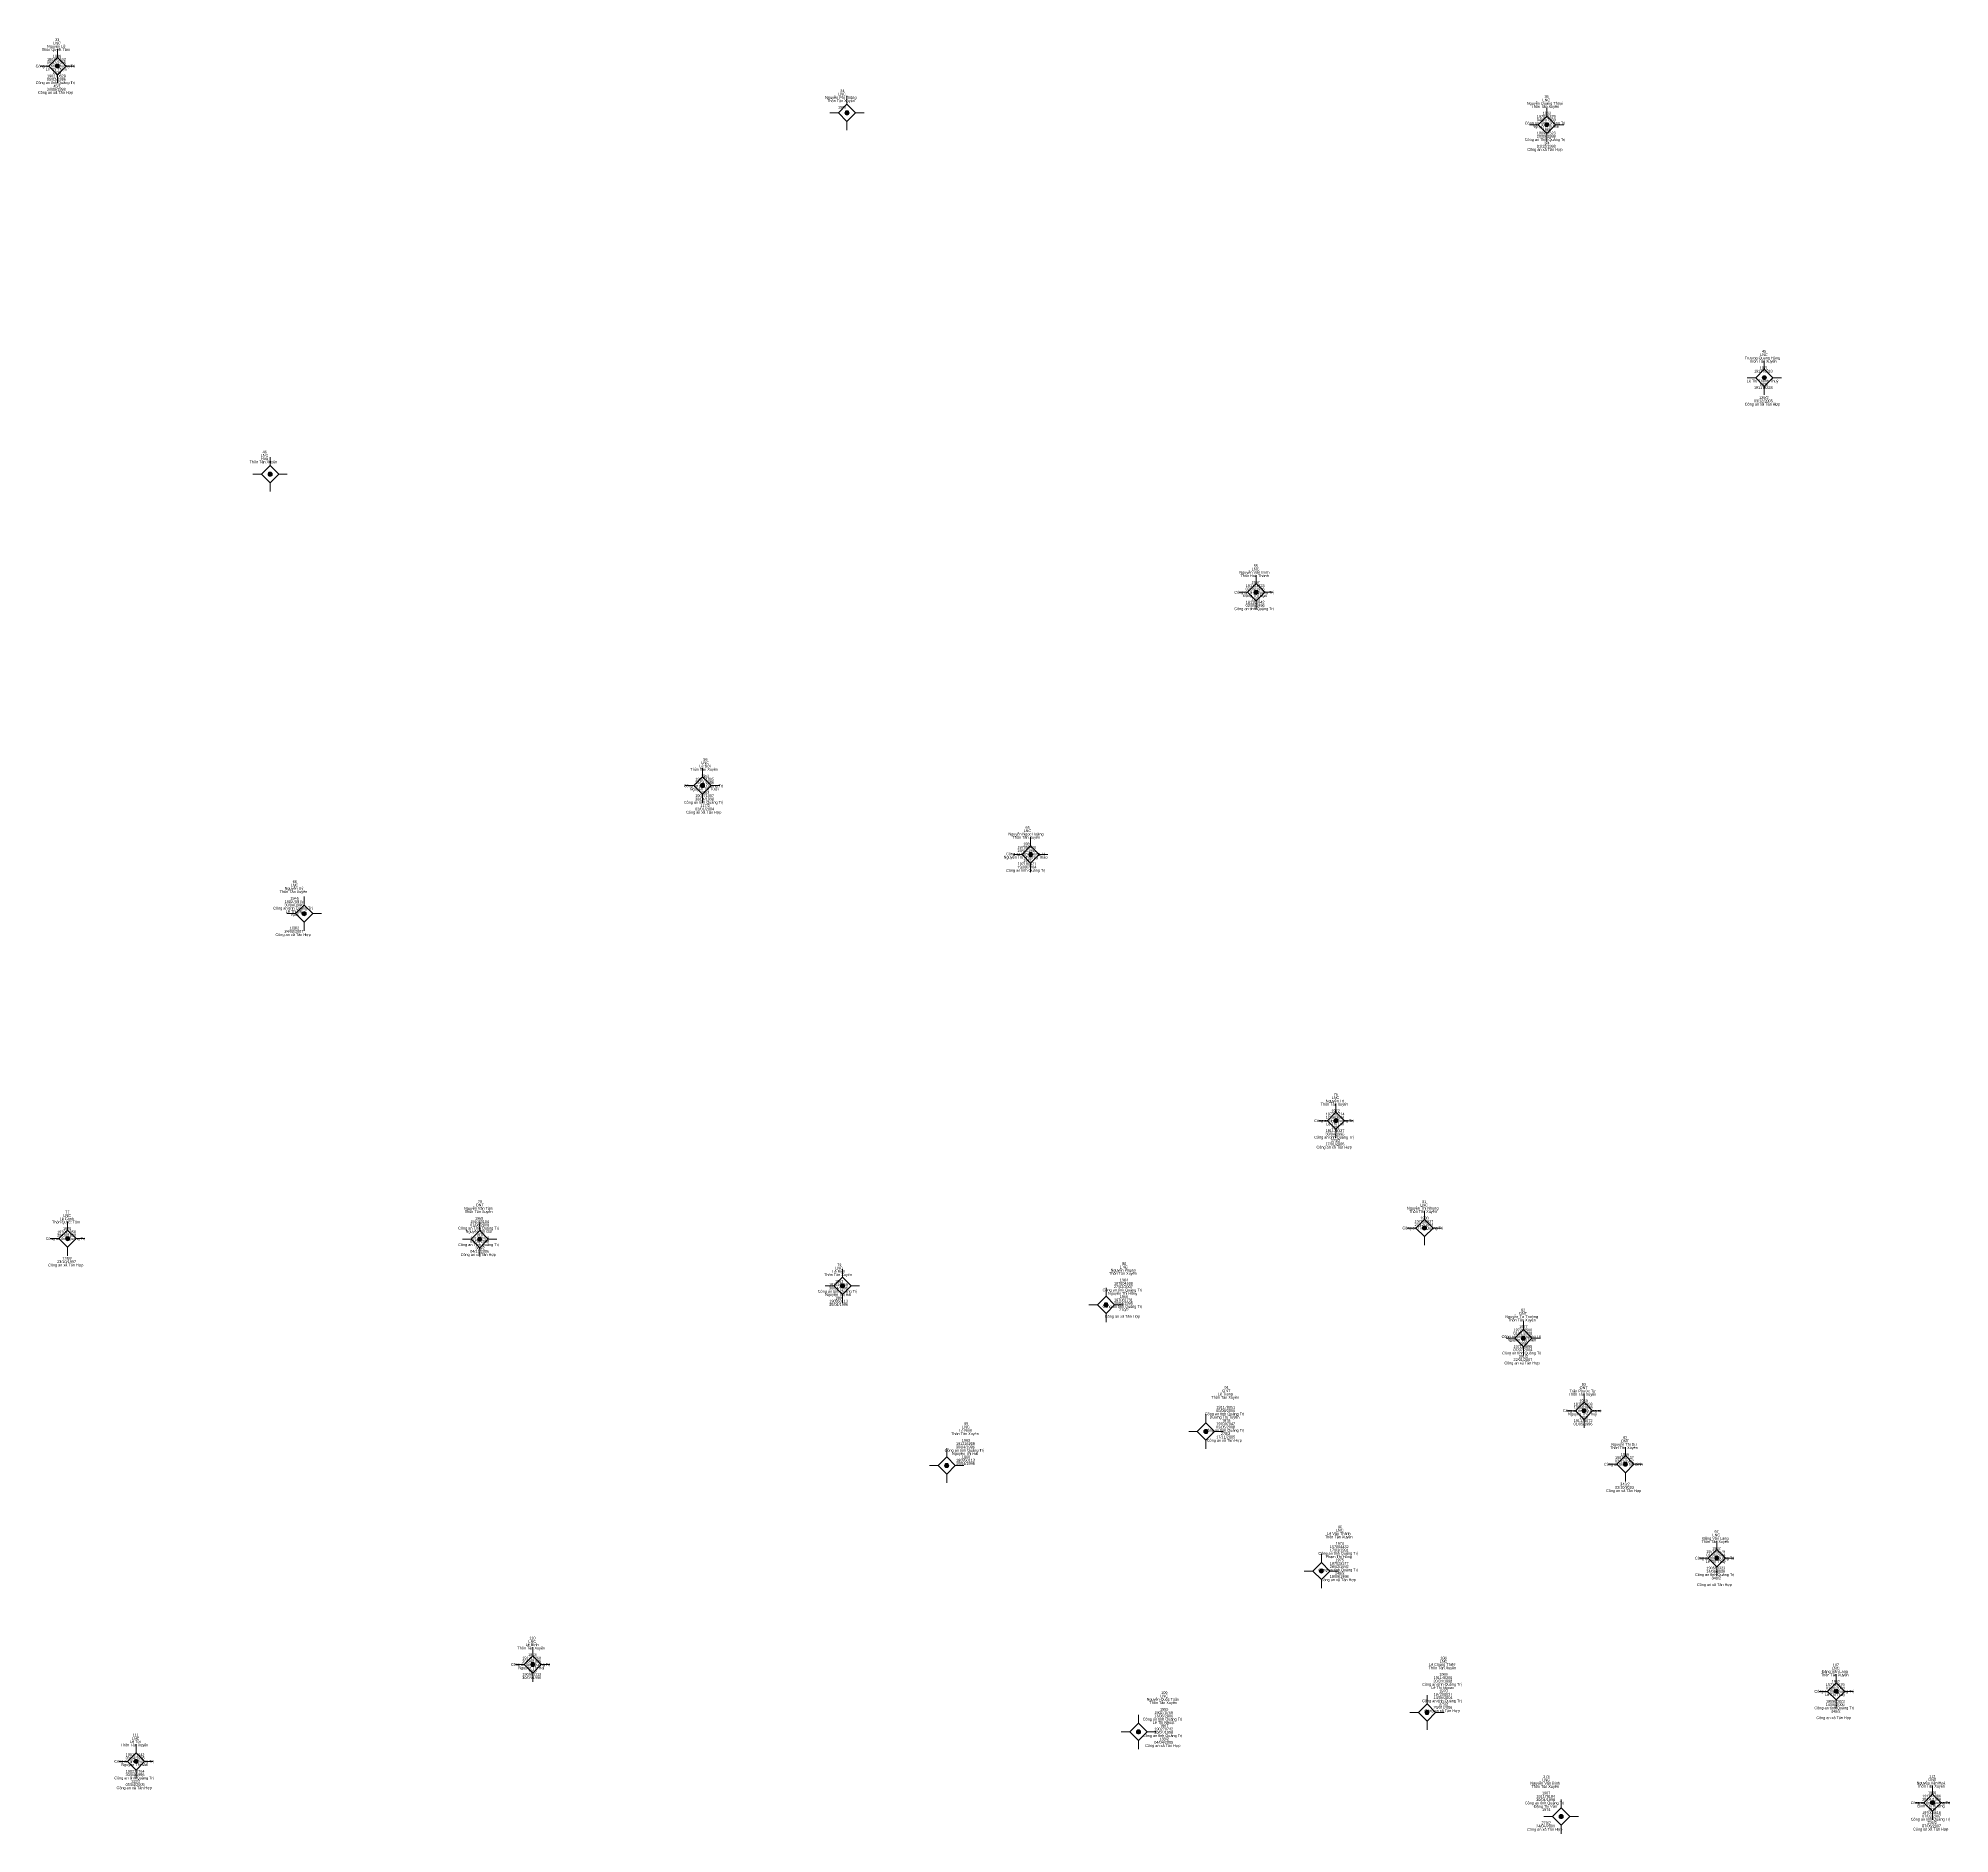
# Model space of a CAD drawing. Header units: metres. Extents: x 550999 to 552168, y 1840734 to 1841978.
# Drawn here: x 551005.1 to 551283, y 1841442.9 to 1841703.8 of the extents above; entities that cross this region are included whole.
import ezdxf
from ezdxf.enums import TextEntityAlignment as Align

# ---------------------------------------------------------------- set-up
doc = ezdxf.new("R2010")
doc.units = ezdxf.units.M
doc.header["$LTSCALE"] = 0.16
doc.layers.add('11', color=7, linetype='Continuous', lineweight=13)
doc.layers.add('15', color=7, linetype='Continuous')

msp = doc.modelspace()

# ---------------------------------------------------------------- hatches: boundary and pattern name
at = {"layer": '11'}
for points in [[(551008.1995, 1841699.72, 1), (551007.5995, 1841699.72, 1)], [(551122.9695, 1841692.92, 1), (551122.3695, 1841692.92, 1)], [(551224.6895, 1841691.2, 1), (551224.0895, 1841691.2, 1)], [(551256.3095, 1841654.44, 1), (551255.7095, 1841654.44, 1)], [(551039.1195, 1841640.42, 1), (551038.5195, 1841640.42, 1)], [(551182.4395, 1841623.27, 1), (551181.8395, 1841623.27, 1)], [(551101.9695, 1841595.2, 1), (551101.3695, 1841595.2, 1)], [(551149.6695, 1841585.17, 1), (551149.0695, 1841585.17, 1)], [(551044.0695, 1841576.58, 1), (551043.4695, 1841576.58, 1)], [(551194.0495, 1841546.49, 1), (551193.4495, 1841546.49, 1)], [(551009.6795, 1841529.36, 1), (551009.0795, 1841529.36, 1)], [(551069.5795, 1841529.27, 1), (551068.9795, 1841529.27, 1)], [(551206.9095, 1841530.9, 1), (551206.3095, 1841530.9, 1)], [(551122.3095, 1841522.49, 1), (551121.7095, 1841522.49, 1)], [(551160.6295, 1841519.73, 1), (551160.0295, 1841519.73, 1)], [(551221.2895, 1841514.89, 1), (551220.6895, 1841514.89, 1)], [(551230.1095, 1841504.35, 1), (551229.5095, 1841504.35, 1)], [(551175.1395, 1841501.34, 1), (551174.5395, 1841501.34, 1)], [(551137.4695, 1841496.39, 1), (551136.8695, 1841496.39, 1)], [(551236.1195, 1841496.58, 1), (551235.5195, 1841496.58, 1)], [(551249.3995, 1841482.93, 1), (551248.7995, 1841482.93, 1)], [(551191.9295, 1841481.06, 1), (551191.3295, 1841481.06, 1)], [(551077.2895, 1841467.48, 1), (551076.6895, 1841467.48, 1)], [(551266.7595, 1841463.58, 1), (551266.1595, 1841463.58, 1)], [(551207.2895, 1841460.51, 1), (551206.6895, 1841460.51, 1)], [(551165.3495, 1841457.69, 1), (551164.7495, 1841457.69, 1)], [(551019.6295, 1841453.4, 1), (551019.0295, 1841453.4, 1)], [(551280.7695, 1841447.4, 1), (551280.1695, 1841447.4, 1)], [(551226.7795, 1841445.39, 1), (551226.1795, 1841445.39, 1)]]:
    msp.add_hatch(color=256, dxfattribs=at).paths.add_polyline_path(points)

# ---------------------------------------------------------------- linework, layer by layer
for p, q in [((551007.9, 1841702.22), (551007.9, 1841700.97)), ((551006.65, 1841699.72), (551005.4, 1841699.72)), ((551010.4, 1841699.72), (551009.15, 1841699.72)), ((551007.9, 1841698.47), (551007.9, 1841697.22)), ((551122.67, 1841695.42), (551122.67, 1841694.17)), ((551224.39, 1841693.7), (551224.39, 1841692.45)), ((551121.42, 1841692.92), (551120.17, 1841692.92)), ((551122.67, 1841691.67), (551122.67, 1841690.42)), ((551125.17, 1841692.92), (551123.92, 1841692.92)), ((551223.14, 1841691.2), (551221.89, 1841691.2)), ((551226.89, 1841691.2), (551225.64, 1841691.2)), ((551224.39, 1841689.95), (551224.39, 1841688.7)), ((551254.76, 1841654.44), (551253.51, 1841654.44)), ((551256.01, 1841656.94), (551256.01, 1841655.69)), ((551258.51, 1841654.44), (551257.26, 1841654.44)), ((551256.01, 1841653.19), (551256.01, 1841651.94)), ((551038.82, 1841642.92), (551038.82, 1841641.67)), ((551037.57, 1841640.42), (551036.32, 1841640.42)), ((551038.82, 1841639.17), (551038.82, 1841637.92)), ((551041.32, 1841640.42), (551040.07, 1841640.42)), ((551182.14, 1841625.77), (551182.14, 1841624.52)), ((551180.89, 1841623.27), (551179.64, 1841623.27)), ((551182.14, 1841622.02), (551182.14, 1841620.77)), ((551184.64, 1841623.27), (551183.39, 1841623.27)), ((551101.67, 1841597.7), (551101.67, 1841596.45)), ((551100.42, 1841595.2), (551099.17, 1841595.2)), ((551101.67, 1841593.95), (551101.67, 1841592.7)), ((551104.17, 1841595.2), (551102.92, 1841595.2)), ((551148.12, 1841585.17), (551146.87, 1841585.17)), ((551149.37, 1841587.67), (551149.37, 1841586.42)), ((551151.87, 1841585.17), (551150.62, 1841585.17)), ((551149.37, 1841583.92), (551149.37, 1841582.67)), ((551043.77, 1841579.08), (551043.77, 1841577.83)), ((551042.52, 1841576.58), (551041.27, 1841576.58)), ((551043.77, 1841575.33), (551043.77, 1841574.08)), ((551046.27, 1841576.58), (551045.02, 1841576.58)), ((551193.75, 1841548.99), (551193.75, 1841547.74)), ((551192.5, 1841546.49), (551191.25, 1841546.49)), ((551196.25, 1841546.49), (551195, 1841546.49)), ((551193.75, 1841545.24), (551193.75, 1841543.99)), ((551206.61, 1841533.4), (551206.61, 1841532.15)), ((551009.38, 1841531.86), (551009.38, 1841530.61)), ((551069.28, 1841531.77), (551069.28, 1841530.52)), ((551205.36, 1841530.9), (551204.11, 1841530.9)), ((551206.61, 1841529.65), (551206.61, 1841528.4)), ((551209.11, 1841530.9), (551207.86, 1841530.9)), ((551008.13, 1841529.36), (551006.88, 1841529.36)), ((551009.38, 1841528.11), (551009.38, 1841526.86)), ((551011.88, 1841529.36), (551010.63, 1841529.36)), ((551068.03, 1841529.27), (551066.78, 1841529.27)), ((551069.28, 1841528.02), (551069.28, 1841526.77)), ((551071.78, 1841529.27), (551070.53, 1841529.27)), ((551122.01, 1841524.99), (551122.01, 1841523.74)), ((551120.76, 1841522.49), (551119.51, 1841522.49)), ((551122.01, 1841521.24), (551122.01, 1841519.99)), ((551124.51, 1841522.49), (551123.26, 1841522.49)), ((551160.33, 1841522.23), (551160.33, 1841520.98)), ((551159.08, 1841519.73), (551157.83, 1841519.73)), ((551160.33, 1841518.48), (551160.33, 1841517.23)), ((551162.83, 1841519.73), (551161.58, 1841519.73)), ((551220.99, 1841517.39), (551220.99, 1841516.14)), ((551219.74, 1841514.89), (551218.49, 1841514.89)), ((551220.99, 1841513.64), (551220.99, 1841512.39)), ((551223.49, 1841514.89), (551222.24, 1841514.89)), ((551229.81, 1841506.85), (551229.81, 1841505.6)), ((551174.84, 1841503.84), (551174.84, 1841502.59)), ((551228.56, 1841504.35), (551227.31, 1841504.35)), ((551229.81, 1841503.1), (551229.81, 1841501.85)), ((551232.31, 1841504.35), (551231.06, 1841504.35)), ((551137.17, 1841498.89), (551137.17, 1841497.64)), ((551173.59, 1841501.34), (551172.34, 1841501.34)), ((551174.84, 1841500.09), (551174.84, 1841498.84)), ((551177.34, 1841501.34), (551176.09, 1841501.34)), ((551235.82, 1841499.08), (551235.82, 1841497.83)), ((551135.92, 1841496.39), (551134.67, 1841496.39)), ((551139.67, 1841496.39), (551138.42, 1841496.39)), ((551234.57, 1841496.58), (551233.32, 1841496.58)), ((551238.32, 1841496.58), (551237.07, 1841496.58)), ((551137.17, 1841495.14), (551137.17, 1841493.89)), ((551235.82, 1841495.33), (551235.82, 1841494.08)), ((551249.1, 1841485.43), (551249.1, 1841484.18)), ((551191.63, 1841483.56), (551191.63, 1841482.31)), ((551247.85, 1841482.93), (551246.6, 1841482.93)), ((551251.6, 1841482.93), (551250.35, 1841482.93)), ((551190.38, 1841481.06), (551189.13, 1841481.06)), ((551191.63, 1841479.81), (551191.63, 1841478.56)), ((551194.13, 1841481.06), (551192.88, 1841481.06)), ((551249.1, 1841481.68), (551249.1, 1841480.43)), ((551076.99, 1841469.98), (551076.99, 1841468.73)), ((551075.74, 1841467.48), (551074.49, 1841467.48)), ((551076.99, 1841466.23), (551076.99, 1841464.98)), ((551079.49, 1841467.48), (551078.24, 1841467.48)), ((551266.46, 1841466.08), (551266.46, 1841464.83)), ((551206.99, 1841463.01), (551206.99, 1841461.76)), ((551265.21, 1841463.58), (551263.96, 1841463.58)), ((551268.96, 1841463.58), (551267.71, 1841463.58)), ((551165.05, 1841460.19), (551165.05, 1841458.94)), ((551205.74, 1841460.51), (551204.49, 1841460.51)), ((551209.49, 1841460.51), (551208.24, 1841460.51)), ((551266.46, 1841462.33), (551266.46, 1841461.08)), ((551163.8, 1841457.69), (551162.55, 1841457.69)), ((551167.55, 1841457.69), (551166.3, 1841457.69)), ((551206.99, 1841459.26), (551206.99, 1841458.01)), ((551019.33, 1841455.9), (551019.33, 1841454.65)), ((551165.05, 1841456.44), (551165.05, 1841455.19)), ((551018.08, 1841453.4), (551016.83, 1841453.4)), ((551019.33, 1841452.15), (551019.33, 1841450.9)), ((551021.83, 1841453.4), (551020.58, 1841453.4)), ((551280.47, 1841449.9), (551280.47, 1841448.65)), ((551226.48, 1841447.89), (551226.48, 1841446.64)), ((551279.22, 1841447.4), (551277.97, 1841447.4)), ((551280.47, 1841446.15), (551280.47, 1841444.9)), ((551282.97, 1841447.4), (551281.72, 1841447.4)), ((551225.23, 1841445.39), (551223.98, 1841445.39)), ((551226.48, 1841444.14), (551226.48, 1841442.89)), ((551228.98, 1841445.39), (551227.73, 1841445.39))]:
    msp.add_line(p, q, dxfattribs=at)
for points in [[(551007.9, 1841700.97), (551006.65, 1841699.72), (551007.9, 1841698.47), (551009.15, 1841699.72)], [(551122.67, 1841694.17), (551121.42, 1841692.92), (551122.67, 1841691.67), (551123.92, 1841692.92)], [(551224.39, 1841692.45), (551223.14, 1841691.2), (551224.39, 1841689.95), (551225.64, 1841691.2)], [(551256.01, 1841655.69), (551254.76, 1841654.44), (551256.01, 1841653.19), (551257.26, 1841654.44)], [(551038.82, 1841641.67), (551037.57, 1841640.42), (551038.82, 1841639.17), (551040.07, 1841640.42)], [(551182.14, 1841624.52), (551180.89, 1841623.27), (551182.14, 1841622.02), (551183.39, 1841623.27)], [(551101.67, 1841596.45), (551100.42, 1841595.2), (551101.67, 1841593.95), (551102.92, 1841595.2)], [(551149.37, 1841586.42), (551148.12, 1841585.17), (551149.37, 1841583.92), (551150.62, 1841585.17)], [(551043.77, 1841577.83), (551042.52, 1841576.58), (551043.77, 1841575.33), (551045.02, 1841576.58)], [(551193.75, 1841547.74), (551192.5, 1841546.49), (551193.75, 1841545.24), (551195, 1841546.49)], [(551009.38, 1841530.61), (551008.13, 1841529.36), (551009.38, 1841528.11), (551010.63, 1841529.36)], [(551069.28, 1841530.52), (551068.03, 1841529.27), (551069.28, 1841528.02), (551070.53, 1841529.27)], [(551206.61, 1841532.15), (551205.36, 1841530.9), (551206.61, 1841529.65), (551207.86, 1841530.9)], [(551122.01, 1841523.74), (551120.76, 1841522.49), (551122.01, 1841521.24), (551123.26, 1841522.49)], [(551160.33, 1841520.98), (551159.08, 1841519.73), (551160.33, 1841518.48), (551161.58, 1841519.73)], [(551220.99, 1841516.14), (551219.74, 1841514.89), (551220.99, 1841513.64), (551222.24, 1841514.89)], [(551229.81, 1841505.6), (551228.56, 1841504.35), (551229.81, 1841503.1), (551231.06, 1841504.35)], [(551174.84, 1841502.59), (551173.59, 1841501.34), (551174.84, 1841500.09), (551176.09, 1841501.34)], [(551137.17, 1841497.64), (551135.92, 1841496.39), (551137.17, 1841495.14), (551138.42, 1841496.39)], [(551235.82, 1841497.83), (551234.57, 1841496.58), (551235.82, 1841495.33), (551237.07, 1841496.58)], [(551191.63, 1841482.31), (551190.38, 1841481.06), (551191.63, 1841479.81), (551192.88, 1841481.06)], [(551249.1, 1841484.18), (551247.85, 1841482.93), (551249.1, 1841481.68), (551250.35, 1841482.93)], [(551076.99, 1841468.73), (551075.74, 1841467.48), (551076.99, 1841466.23), (551078.24, 1841467.48)], [(551266.46, 1841464.83), (551265.21, 1841463.58), (551266.46, 1841462.33), (551267.71, 1841463.58)], [(551206.99, 1841461.76), (551205.74, 1841460.51), (551206.99, 1841459.26), (551208.24, 1841460.51)], [(551165.05, 1841458.94), (551163.8, 1841457.69), (551165.05, 1841456.44), (551166.3, 1841457.69)], [(551019.33, 1841454.65), (551018.08, 1841453.4), (551019.33, 1841452.15), (551020.58, 1841453.4)], [(551226.48, 1841446.64), (551225.23, 1841445.39), (551226.48, 1841444.14), (551227.73, 1841445.39)], [(551280.47, 1841448.65), (551279.22, 1841447.4), (551280.47, 1841446.15), (551281.72, 1841447.4)]]:
    msp.add_lwpolyline(points, close=True, dxfattribs=at)
for centre in [(551007.8995, 1841699.72), (551122.6695, 1841692.92), (551224.3895, 1841691.2), (551256.0095, 1841654.44), (551038.8195, 1841640.42), (551182.1395, 1841623.27), (551101.6695, 1841595.2), (551149.3695, 1841585.17), (551043.7695, 1841576.58), (551193.7495, 1841546.49), (551009.3795, 1841529.36), (551069.2795, 1841529.27), (551206.6095, 1841530.9), (551122.0095, 1841522.49), (551160.3295, 1841519.73), (551220.9895, 1841514.89), (551229.8095, 1841504.35), (551174.8395, 1841501.34), (551137.1695, 1841496.39), (551235.8195, 1841496.58), (551249.0995, 1841482.93), (551191.6295, 1841481.06), (551076.9895, 1841467.48), (551266.4595, 1841463.58), (551206.9895, 1841460.51), (551165.0495, 1841457.69), (551019.3295, 1841453.4), (551280.4695, 1841447.4), (551226.4795, 1841445.39)]:
    msp.add_circle(centre, 0.3, dxfattribs=at)

# ---------------------------------------------------------------- texts
at = {"layer": '15'}
for s, width, p in [('Thôn Quyết Tâm', 0.85, (551007.68, 1841701.92)), ('Nguyễn Lữ', 0.9, (551007.755, 1841702.4)), ('LNC', 0.95, (551007.83, 1841702.88)), ('33', 0.8, (551007.865, 1841703.36)), ('Công an tỉnh Quảng Trị', 0.9, (551007.59, 1841699.52)), ('Lê Thị Thiện', 0.9, (551007.735, 1841699.04)), ('05/02/1996', 0.9, (551007.75, 1841700)), ('190270632', 0.85, (551007.76, 1841700.48)), ('1935', 0.85, (551007.83, 1841698.56)), ('1936', 0.85, (551007.84, 1841700.96)), ('Công an tỉnh Quảng Trị', 0.9, (551007.59, 1841697.12)), ('Công an xã Tân Hợp', 0.9, (551007.63, 1841695.68)), ('30/08/1998', 0.9, (551007.745, 1841696.16)), ('05/02/1996', 0.9, (551007.75, 1841697.6)), ('190270629', 0.85, (551007.755, 1841698.08)), ('45/1', 0.85, (551007.855, 1841696.64)), ('34', 0.85, (551121.99, 1841695.92)), ('Nguyễn Phi Thăng', 0.9, (551121.775, 1841694.96)), ('Thôn Tân Xuyên', 0.85, (551121.805, 1841694.48)), ('LNC', 0.95, (551121.95, 1841695.44)), ('1990', 0.85, (551121.955, 1841693.52)), ('Nguyễn Quang Thoại', 0.9, (551224.115, 1841694.12)), ('Thôn Tân Xuyên', 0.85, (551224.175, 1841693.64)), ('LNC', 0.95, (551224.32, 1841694.6)), ('35', 0.8, (551224.355, 1841695.08)), (' Công an Tỉnh Quảng Trị', 0.9, (551224.06, 1841691.24)), (' Nguyễn Thị Mai', 0.9, (551224.17, 1841690.76)), (' 04/05/1993', 0.9, (551224.245, 1841691.72)), (' 197036379', 0.85, (551224.24, 1841692.2)), (' 1966', 0.85, (551224.315, 1841690.28)), (' 1963', 0.85, (551224.325, 1841692.68)), (' Công an Tỉnh Quảng Trị', 0.9, (551224.06, 1841688.84)), ('Công an xã Tân Hợp', 0.9, (551224.12, 1841687.4)), (' 01/12/1998', 0.9, (551224.24, 1841687.88)), (' 20/09/1999', 0.9, (551224.235, 1841689.32)), (' 190927523', 0.85, (551224.24, 1841689.8)), (' 3/4', 0.85, (551224.34, 1841688.36)), ('Trương Quang Hùng', 0.9, (551255.735, 1841657.12)), ('LNC', 0.95, (551255.94, 1841657.6)), ('45', 0.8, (551255.975, 1841658.08)), ('Thôn Tân Xuyên', 0.85, (551255.795, 1841656.64)), ('191178310', 0.85, (551255.87, 1841655.2)), ('1971', 0.8, (551255.945, 1841655.68)), ('Lê Thị Thanh Thuý', 0.9, (551255.76, 1841653.76)), ('191178328', 0.85, (551255.86, 1841652.8)), ('129/2', 0.85, (551255.945, 1841651.36)), ('1972', 0.85, (551255.955, 1841653.28)), ('Công an xã Tân Hợp', 0.9, (551255.74, 1841650.4)), ('03/12/2005', 0.9, (551255.87, 1841650.88)), ('LNC', 0.95, (551037.99, 1841642.98)), ('46', 0.85, (551038.025, 1841643.46)), ('Thôn Tân Xuyên', 0.85, (551037.845, 1841642.02)), ('Hoà', 0.9, (551038, 1841642.5)), ('LNC', 0.95, (551182.07, 1841626.43)), ('55', 0.8, (551182.105, 1841626.91)), ('Nguyễn Văn Minh', 0.9, (551181.905, 1841625.95)), ('Thôn Hoà Thành', 0.9, (551181.92, 1841625.47)), ('02/05/1996', 0.9, (551181.99, 1841623.55)), ('191101823', 0.85, (551182.005, 1841624.03)), ('1967', 0.85, (551182.075, 1841624.51)), ('Công an tỉnh Quảng Trị', 0.9, (551181.83, 1841623.07)), ('Công an tỉnh Quảng Trị', 0.9, (551181.83, 1841620.67)), ('Đặng Thị Nga', 0.95, (551181.955, 1841622.59)), ('02/05/1996', 0.9, (551181.99, 1841621.15)), ('191101842', 0.85, (551182, 1841621.63)), ('1970', 0.85, (551182.075, 1841622.11)), ('56', 0.85, (551102.085, 1841598.79)), ('Thôn Tân Xuyên', 0.85, (551101.905, 1841597.35)), ('190271005', 0.85, (551101.985, 1841595.91)), ('LNC', 0.95, (551102.05, 1841598.31)), ('1952', 0.85, (551102.065, 1841596.39)), ('Công an tỉnh Quảng Trị', 0.9, (551101.81, 1841594.95)), ('Nguyễn Thị Tươi', 0.9, (551101.91, 1841594.47)), ('30/04/1996', 0.9, (551101.97, 1841595.43)), ('30/04/1996', 0.9, (551101.97, 1841593.03)), ('190271007', 0.85, (551101.98, 1841593.51)), ('1953', 0.85, (551102.06, 1841593.99)), ('Công an tỉnh Quảng Trị', 0.9, (551101.81, 1841592.55)), ('Công an xã Tân Hợp', 0.9, (551101.85, 1841591.11)), ('02/01/2004', 0.9, (551101.985, 1841591.59)), ('117/2', 0.85, (551102.055, 1841592.07)), ('Nguyễn Ngọc Hoàng', 0.9, (551148.69, 1841587.94)), ('Thôn Tân Xuyên', 0.85, (551148.745, 1841587.46)), ('LNC', 0.95, (551148.89, 1841588.42)), ('65', 0.8, (551148.925, 1841588.9)), ('Nguyễn Thị Phương Thảo', 0.9, (551148.635, 1841584.58)), ('Công an tỉnh Quảng Trị', 0.9, (551148.65, 1841585.06)), ('19/04/1995', 0.9, (551148.82, 1841585.54)), ('197058410', 0.85, (551148.82, 1841586.02)), ('1981', 0.8, (551148.895, 1841586.5)), ('Công an tỉnh Quảng Trị', 0.9, (551148.65, 1841582.66)), ('19/08/2004', 0.9, (551148.825, 1841583.14)), ('197180421', 0.85, (551148.83, 1841583.62)), ('1987', 0.85, (551148.895, 1841584.1)), ('Thôn Tân Xuyên', 0.85, (551042.215, 1841579.57)), ('Nguyễn Uỷ', 0.9, (551042.285, 1841580.05)), ('LNC', 0.95, (551042.36, 1841580.53)), ('66', 0.85, (551042.395, 1841581.01)), ('Công an tỉnh Quảng Trị', 0.9, (551042.12, 1841577.17)), ('30/04/1996', 0.9, (551042.28, 1841577.65)), ('190270975', 0.85, (551042.295, 1841578.13)), ('Lê Thị Mỹ', 0.95, (551042.3, 1841576.69)), ('1946', 0.85, (551042.37, 1841578.61)), ('24/02/2007', 0.9, (551042.285, 1841573.81)), ('109/2', 0.85, (551042.365, 1841574.29)), ('1946', 0.85, (551042.37, 1841576.21)), ('Công an xã Tân Hợp', 0.9, (551042.16, 1841573.33)), ('Thôn Tân Xuyên', 0.85, (551193.535, 1841548.69)), ('Nguyễn Trị', 0.9, (551193.605, 1841549.17)), ('LNC', 0.95, (551193.68, 1841549.65)), ('76', 0.85, (551193.715, 1841550.13)), ('Công an tỉnh Quảng Trị', 0.9, (551193.44, 1841546.29)), ('17/06/2004', 0.9, (551193.615, 1841546.77)), ('Lê Thị Lan', 0.9, (551193.605, 1841545.81)), ('197208714', 0.85, (551193.62, 1841547.25)), ('1972', 0.85, (551193.695, 1841547.73)), ('Công an tỉnh Quảng Trị', 0.9, (551193.44, 1841543.89)), ('30/04/1996', 0.9, (551193.6, 1841544.37)), ('17/01/2006', 0.9, (551193.6, 1841542.93)), ('191178327', 0.85, (551193.61, 1841544.85)), ('373/2', 0.85, (551193.685, 1841543.41)), ('1971', 0.8, (551193.685, 1841545.33)), ('Công an xã Tân Hợp', 0.9, (551193.48, 1841542.45)), ('81', 0.75, (551206.58, 1841534.54)), ('Lê Cảnh', 0.85, (551009.265, 1841532.04)), ('LNC', 0.95, (551009.31, 1841532.52)), ('77', 0.85, (551009.34, 1841533)), ('Nguyễn Văn Tâm', 0.85, (551069.115, 1841533.56)), ('Thôn Tân Xuyên', 0.85, (551069.135, 1841533.08)), ('1968 ', 0.85, (551069.275, 1841532.12)), ('ONT', 0.95, (551069.29, 1841534.04)), ('78', 0.85, (551069.31, 1841534.52)), ('Nguyễn Thị Nhung', 0.9, (551206.36, 1841533.58)), ('Thôn Tân Xuyên', 0.85, (551206.395, 1841533.1)), ('LNC', 0.95, (551206.54, 1841534.06)), (' 1980', 0.85, (551206.54, 1841532.14)), ('Công an tỉnh Quảng Trị', 0.9, (551009.07, 1841529.16)), ('Thôn Quyết Tâm', 0.85, (551009.16, 1841531.56)), ('29/03/1992', 0.85, (551009.235, 1841529.64)), ('197025358', 0.85, (551009.23, 1841530.12)), ('1975', 0.85, (551009.31, 1841530.6)), (' Công an Tỉnh Quảng Trị', 0.9, (551069.02, 1841530.68)), ('Nguyễn Thị Gái', 0.9, (551069.155, 1841530.2)), (' 01/08/2008', 0.9, (551069.2, 1841531.16)), (' 191230416', 0.85, (551069.2, 1841529.24)), (' 191083104', 0.85, (551069.205, 1841531.64)), (' 1970', 0.85, (551069.28, 1841529.72)), (' Công an Tỉnh Quảng Trị', 0.9, (551206.28, 1841530.7)), (' 27/12/1994', 0.9, (551206.46, 1841531.18)), (' 197050637', 0.85, (551206.455, 1841531.66)), ('128/2', 0.85, (551009.315, 1841526.28)), (' Công an Tỉnh Quảng Trị', 0.9, (551069.02, 1841528.28)), ('Công an xã Tân Hợp', 0.9, (551069.08, 1841526.84)), (' 01/08/2008', 0.9, (551069.2, 1841528.76)), (' 04/11/2006', 0.9, (551069.205, 1841527.32)), (' 384/2', 0.85, (551069.27, 1841527.8)), ('Công an xã Tân Hợp', 0.9, (551009.11, 1841525.32)), ('23/10/1997', 0.9, (551009.235, 1841525.8)), ('Thôn Tân Xuyên', 0.85, (551121.375, 1841523.91)), ('Lê Bình', 0.9, (551121.495, 1841524.39)), ('LNC', 0.95, (551121.52, 1841524.87)), ('79', 0.8, (551121.555, 1841525.35)), ('Thôn Tân Xuyên', 0.85, (551162.775, 1841524.1)), ('Nguyễn Phụng', 0.85, (551162.8, 1841524.58)), ('LNC', 0.95, (551162.92, 1841525.06)), ('80', 0.85, (551162.96, 1841525.54)), ('Công an tỉnh Quảng Trị', 0.9, (551121.28, 1841521.51)), ('Nguyễn Thị Hai', 0.9, (551121.39, 1841521.03)), ('30/04/1996', 0.9, (551121.44, 1841521.99)), ('191216269', 0.85, (551121.445, 1841522.47)), ('1963', 0.85, (551121.53, 1841522.95)), ('Công an tỉnh Quảng Trị', 0.9, (551162.68, 1841521.7)), ('Nguyễn Thị Hồng', 0.9, (551162.75, 1841521.22)), ('27/02/2007', 0.9, (551162.845, 1841522.18)), ('197004169', 0.85, (551162.845, 1841522.66)), ('1969', 0.85, (551162.92, 1841520.74)), ('1964', 0.85, (551162.925, 1841523.14)), ('30/04/1996', 0.9, (551121.44, 1841519.59)), ('190950113', 0.85, (551121.455, 1841520.07)), ('1966', 0.85, (551121.53, 1841520.55)), ('Công an tỉnh Quảng Trị', 0.9, (551162.68, 1841519.3)), ('Công an xã Tân Hợp', 0.9, (551162.72, 1841517.86)), ('30/04/1996', 0.9, (551162.84, 1841519.78)), ('197081731', 0.85, (551162.86, 1841520.26)), ('210/2', 0.85, (551162.925, 1841518.82)), ('Nguyễn Tư Trường', 0.9, (551220.75, 1841517.81)), ('ONT', 0.95, (551220.93, 1841518.29)), ('82', 0.8, (551220.96, 1841518.77)), ('Thôn Tân Xuyên', 0.85, (551220.775, 1841517.33)), (' 01/01/2008', 0.9, (551220.84, 1841515.41)), (' 197282500', 0.85, (551220.845, 1841515.89)), (' 1977', 0.9, (551220.92, 1841516.37)), ('Công an tỉnh Quảng Trị', 0.9, (551220.68, 1841514.93)), (' Công an tỉnh Quảng Trị', 0.9, (551220.675, 1841512.53)), ('Nguyễn Thị Trâm', 0.9, (551220.76, 1841514.45)), (' 07/07/2004', 0.9, (551220.84, 1841513.01)), (' 197118855', 0.85, (551220.84, 1841513.49)), (' 1986', 0.85, (551220.915, 1841513.97)), (' Công an xã Tân Hợp', 0.9, (551220.715, 1841511.09)), (' 22/01/2007', 0.9, (551220.84, 1841511.57)), (' 391/2', 0.85, (551220.91, 1841512.05)), ('ONT', 0.95, (551177.8, 1841507.06)), ('94', 0.85, (551177.83, 1841507.54)), ('Trần Phước Tư', 0.9, (551229.615, 1841507.03)), ('ONT', 0.95, (551229.75, 1841507.51)), ('93', 0.8, (551229.775, 1841507.99)), ('Thôn Tân Xuyên', 0.85, (551177.645, 1841506.1)), ('05/09/2006', 0.9, (551177.71, 1841504.18)), ('191178061', 0.85, (551177.73, 1841504.66)), ('Lê Trang ', 0.85, (551177.74, 1841506.58)), ('Công an tỉnh Quảng trị', 0.9, (551229.51, 1841504.15)), ('Thôn Tân Xuyên', 0.85, (551229.595, 1841506.55)), ('13/04/1999', 0.9, (551229.66, 1841504.63)), ('191034903', 0.85, (551229.675, 1841505.11)), ('1969', 0.85, (551229.74, 1841505.59)), ('Lê Bình', 0.9, (551139.935, 1841501.29)), ('LNC', 0.95, (551139.96, 1841501.77)), ('95', 0.8, (551139.995, 1841502.25)), ('Công an tỉnh Quảng Trị', 0.9, (551177.55, 1841503.7)), ('Công an tỉnh Quảng Trị', 0.9, (551177.55, 1841501.3)), ('Dương Thị Tuyển ', 0.9, (551177.625, 1841503.22)), ('05/05/2008', 0.9, (551177.705, 1841501.78)), ('197097047', 0.85, (551177.72, 1841502.26)), ('1978', 0.85, (551177.795, 1841502.74)), ('Nguyễn Thị Thuý', 0.9, (551229.585, 1841503.67)), ('01/05/1996', 0.9, (551229.66, 1841502.23)), ('191178072', 0.85, (551229.67, 1841502.71)), ('1970', 0.85, (551229.745, 1841503.19)), ('Công an tỉnh Quảng Trị', 0.9, (551139.72, 1841498.41)), ('Thôn Tân Xuyên', 0.85, (551139.815, 1841500.81)), ('30/04/1996', 0.9, (551139.88, 1841498.89)), ('191216269', 0.85, (551139.885, 1841499.37)), ('1963', 0.85, (551139.97, 1841499.85)), ('Công an xã Tân Hợp ', 0.85, (551177.59, 1841499.86)), ('17/11/2005', 0.9, (551177.72, 1841500.34)), ('278/2 ', 0.85, (551177.775, 1841500.82)), ('Thôn Tân Xuyên', 0.85, (551235.605, 1841498.78)), ('Nguyễn Thị Dư', 0.9, (551235.625, 1841499.26)), ('ONT', 0.95, (551235.76, 1841499.74)), ('92', 0.8, (551235.79, 1841500.22)), ('Nguyễn Thị Hai', 0.9, (551139.83, 1841497.93)), ('30/04/1996', 0.9, (551139.88, 1841496.49)), ('190950113', 0.85, (551139.895, 1841496.97)), ('1966', 0.85, (551139.97, 1841497.45)), ('Công an tỉnh Thái Bình', 0.9, (551235.52, 1841496.38)), ('03/01/1982', 0.85, (551235.675, 1841496.86)), ('150792437', 0.85, (551235.68, 1841497.34)), ('1966', 0.85, (551235.76, 1841497.82)), ('03/10/2003', 0.9, (551235.68, 1841493.02)), ('343/2', 0.85, (551235.755, 1841493.5)), ('Công an xã Tân Hợp', 0.9, (551235.55, 1841492.54)), ('Thôn Tân Xuyên', 0.85, (551194.145, 1841485.83)), ('Lê Văn Thành', 0.85, (551194.175, 1841486.31)), ('LNC', 0.95, (551194.29, 1841486.79)), ('1974', 0.85, (551194.295, 1841484.87)), ('96', 0.85, (551194.325, 1841487.27)), ('Thôn Tân Xuyên', 0.85, (551248.885, 1841485.13)), ('Đặng Văn Lạng', 0.9, (551248.895, 1841485.61)), ('LNC', 0.95, (551249.03, 1841486.09)), ('97', 0.85, (551249.06, 1841486.57)), ('Công an tỉnh Quảng Trị', 0.9, (551194.05, 1841483.43)), ('Phạm Thị Hồng', 0.9, (551194.15, 1841482.95)), ('197004432', 0.85, (551194.22, 1841484.39)), ('197025377', 0.85, (551194.22, 1841481.99)), ('17/03/1991', 0.85, (551194.225, 1841483.91)), ('1975', 0.85, (551194.29, 1841482.47)), ('Công an tỉnh Quảng Trị', 0.9, (551248.79, 1841482.73)), ('Lê Thị Thuỳ', 0.9, (551248.945, 1841482.25)), ('01/06/2004', 0.9, (551248.965, 1841483.21)), ('197194579', 0.85, (551248.955, 1841483.69)), ('1962', 0.85, (551249.045, 1841484.17)), ('Công an tỉnh Quảng Trị', 0.9, (551194.05, 1841481.03)), ('Công an xã Tân Hợp', 0.9, (551194.09, 1841479.59)), ('18/09/1998', 0.9, (551194.205, 1841480.07)), ('29/02/1992', 0.85, (551194.215, 1841481.51)), ('248/2', 0.85, (551194.295, 1841480.55)), ('Công an tỉnh Quảng Trị', 0.9, (551248.79, 1841480.33)), ('14/06/2006', 0.9, (551248.95, 1841480.81)), ('190560323', 0.85, (551248.965, 1841481.29)), ('348/2', 0.85, (551249.035, 1841479.85)), ('Công an xã Tân Hợp ', 0.85, (551248.83, 1841478.89)), ('LNC', 0.95, (551076.92, 1841470.64)), ('110', 0.85, (551076.945, 1841471.12)), ('Thôn Tân Xuyên', 0.85, (551076.775, 1841469.68)), ('191216269', 0.85, (551076.845, 1841468.24)), ('Lê Bình', 0.9, (551076.895, 1841470.16)), ('1963', 0.85, (551076.93, 1841468.72)), ('108', 0.85, (551209.385, 1841468.24)), ('Công an tỉnh Quảng Trị', 0.9, (551076.68, 1841467.28)), ('Nguyễn Thị Hai', 0.9, (551076.79, 1841466.8)), ('30/04/1996', 0.9, (551076.84, 1841467.76)), ('30/04/1996', 0.9, (551076.84, 1841465.36)), ('190950113', 0.85, (551076.855, 1841465.84)), ('1966', 0.85, (551076.93, 1841466.32)), ('Thôn Tân Xuyên', 0.85, (551209.225, 1841466.8)), ('Lê Chung Thiện', 0.85, (551209.225, 1841467.28)), ('191148200', 0.85, (551209.3, 1841465.36)), ('1969', 0.85, (551209.37, 1841465.84)), ('LNC', 0.95, (551209.37, 1841467.76)), ('Thôn Tân Xuyên', 0.85, (551266.245, 1841465.78)), ('Đặng Văn Lạng', 0.9, (551266.255, 1841466.26)), ('LNC', 0.95, (551266.39, 1841466.74)), ('107', 0.9, (551266.415, 1841467.22)), ('Nguyễn Quốc Toản', 0.85, (551168.595, 1841462.22)), ('LNC', 0.95, (551168.78, 1841462.7)), ('109', 0.85, (551168.8, 1841463.18)), ('Công an tỉnh Quảng Trị', 0.9, (551209.13, 1841464.4)), ('Lê Thị Ngoan', 0.9, (551209.26, 1841463.92)), ('20/04/1998', 0.9, (551209.285, 1841464.88)), ('14/06/2004', 0.9, (551209.305, 1841462.48)), ('197208837', 0.85, (551209.3, 1841462.96)), ('1970', 0.85, (551209.375, 1841463.44)), ('Công an tỉnh Quảng Trị', 0.9, (551266.15, 1841463.38)), ('Lê Thị Thuỳ', 0.9, (551266.305, 1841462.9)), ('01/06/2004', 0.9, (551266.325, 1841463.86)), ('197194579', 0.85, (551266.315, 1841464.34)), ('1962', 0.85, (551266.405, 1841464.82)), ('Thôn Tân Xuyên', 0.85, (551168.635, 1841461.74)), ('13/06/2006', 0.9, (551168.7, 1841459.82)), ('190270769', 0.85, (551168.705, 1841460.3)), ('1955', 0.85, (551168.78, 1841460.78)), ('Công an tỉnh Quảng Trị', 0.9, (551209.13, 1841462)), ('Công an xã Tân Hợp', 0.9, (551209.17, 1841460.56)), ('29/01/2006', 0.9, (551209.29, 1841461.04)), ('375/2', 0.85, (551209.375, 1841461.52)), ('Công an tỉnh Quảng Trị', 0.9, (551266.15, 1841460.98)), ('Công an xã Tân Hợp ', 0.85, (551266.19, 1841459.54)), ('14/06/2006', 0.9, (551266.31, 1841461.46)), ('190560323', 0.85, (551266.325, 1841461.94)), ('348/2', 0.85, (551266.395, 1841460.5)), ('111', 0.8, (551019.295, 1841457.04)), ('Công an tỉnh Quảng Trị', 0.9, (551168.54, 1841459.34)), ('Công an tỉnh Quảng Trị', 0.9, (551168.54, 1841456.94)), ('Lê Thị Ngoạt', 0.9, (551168.685, 1841458.86)), ('30/04/1996', 0.9, (551168.7, 1841457.42)), ('190270742', 0.85, (551168.71, 1841457.9)), ('1961', 0.8, (551168.785, 1841458.38)), ('Thôn Tân Xuyên', 0.85, (551019.115, 1841455.6)), ('190271042', 0.85, (551019.19, 1841454.16)), ('Lê Tới', 0.9, (551019.24, 1841456.08)), ('LNC', 0.95, (551019.26, 1841456.56)), ('Công an xã Tân Hợp', 0.9, (551168.58, 1841455.5)), ('04/04/2005', 0.9, (551168.71, 1841455.98)), ('133/2', 0.85, (551168.785, 1841456.46)), ('Công an tỉnh Quảng Trị', 0.9, (551019.02, 1841453.2)), ('Nguyễn Thị Mai', 0.9, (551019.12, 1841452.72)), ('30/04/1996', 0.9, (551019.18, 1841453.68)), ('30/04/1996', 0.9, (551019.18, 1841451.28)), ('190270764', 0.85, (551019.2, 1841451.76)), ('Công an tỉnh Quảng Trị', 0.9, (551019.02, 1841450.8)), ('Công an xã Tân Hợp', 0.9, (551019.06, 1841449.36)), ('05/04/2005', 0.9, (551019.19, 1841449.84)), ('132/2', 0.85, (551019.265, 1841450.32)), ('Nguyễn Văn Bình', 0.9, (551224.145, 1841450.04)), ('Thôn Tân Xuyên', 0.85, (551224.155, 1841449.56)), ('LNC', 0.95, (551224.3, 1841450.52)), ('1967', 0.85, (551224.305, 1841448.6)), ('373', 0.85, (551224.33, 1841451)), ('Nguyễn Văn Hoà', 0.9, (551280.25, 1841450.08)), ('Thôn Tân Xuyên', 0.85, (551280.255, 1841449.6)), ('ONT', 0.95, (551280.41, 1841450.56)), ('1969', 0.85, (551280.4, 1841448.64)), ('112', 0.85, (551280.425, 1841451.04)), ('Công an tỉnh Quảng Trị', 0.9, (551224.06, 1841447.16)), ('Đặng Thị Vân', 0.9, (551224.185, 1841446.68)), ('30/04/1996', 0.9, (551224.22, 1841447.64)), ('191178184', 0.85, (551224.24, 1841448.12)), ('1974', 0.85, (551224.305, 1841446.2)), ('Công an tỉnh Quảng Trị', 0.9, (551280.16, 1841447.2)), ('Đinh Thị Hương', 0.95, (551280.255, 1841446.72)), ('30/04/1996', 0.9, (551280.32, 1841447.68)), ('191178086', 0.85, (551280.325, 1841448.16)), ('197004616', 0.85, (551280.325, 1841445.76)), ('1975', 0.85, (551280.4, 1841446.24)), ('Công an xã Tân Hợp', 0.9, (551224.1, 1841443.32)), ('24/04/2000', 0.9, (551224.225, 1841443.8)), ('279/2', 0.85, (551224.305, 1841444.28)), ('Công an tỉnh Quảng Trị', 0.9, (551280.16, 1841444.8)), ('Công an xã Tân Hợp', 0.9, (551280.2, 1841443.36)), ('07/02/2007', 0.9, (551280.325, 1841445.28)), ('07/06/2007', 0.9, (551280.325, 1841443.84)), ('236/2', 0.85, (551280.405, 1841444.32))]:
    msp.add_text(s, height=0.4, dxfattribs=dict(at, width=width)).set_placement(p, align=Align.CENTER)
msp.add_text('Lê Đới', height=0.4, dxfattribs=at).set_placement((551102.035, 1841597.83), align=Align.CENTER)

doc.saveas('drawing.dxf')
